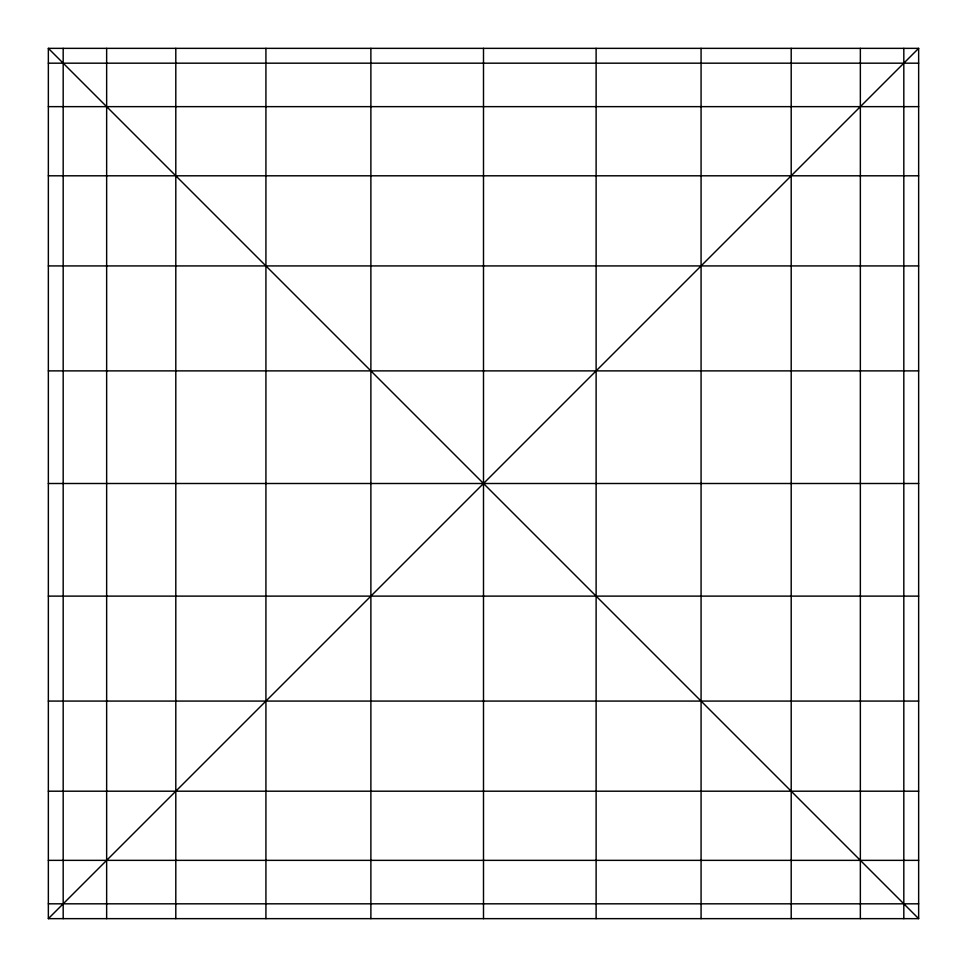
<?xml version="1.0" encoding="UTF-8"?>
<svg xmlns="http://www.w3.org/2000/svg" width="967" height="967" viewBox="0 0 967 967"><rect width="100%" height="100%" fill="white"/><g stroke="black" fill="none" stroke-linecap="round" stroke-linejoin="round"><path stroke-width="1.45" d="M48.35 918.65L918.65 48.35L48.35 48.35L48.35 918.65L918.65 918.65L918.65 48.35M48.35 63.181L918.65 63.181M48.35 106.648L918.65 106.648M48.35 175.801L918.65 175.801M48.35 265.925L918.65 265.925M48.35 370.881L918.65 370.881M48.35 483.5L918.65 483.5M48.35 596.119L918.65 596.119M48.35 701.075L918.65 701.075M48.35 791.199L918.65 791.199M48.35 860.352L918.65 860.352M48.35 903.819L918.65 903.819M48.35 48.35L918.65 918.65M903.819 48.35L903.819 918.65M860.352 48.35L860.352 918.65M791.199 48.35L791.199 918.65M701.075 48.35L701.075 918.65M596.119 48.35L596.119 918.65M483.5 48.35L483.5 918.65M370.881 48.35L370.881 918.65M265.925 48.35L265.925 918.65M175.801 48.35L175.801 918.65M106.648 48.35L106.648 918.65M63.181 48.35L63.181 918.65"/></g></svg>
